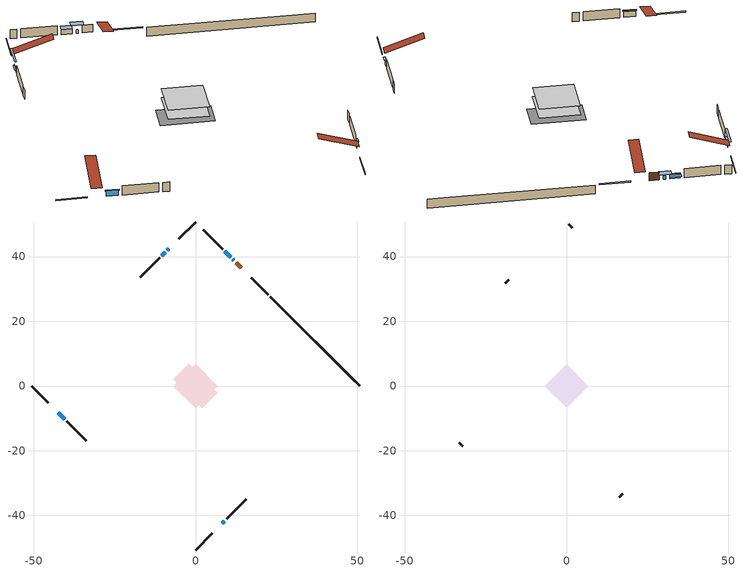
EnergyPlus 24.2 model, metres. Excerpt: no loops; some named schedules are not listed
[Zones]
conditioned space
 floor adiabatic (AdiabaticFloorConstruction): -6.8,0 0,6.8 6.8,0 0,-6.8 z0.34
 floor foundation (Slab1 construction): -6.9,2.16 -2.16,6.9 6.9,-2.16 2.16,-6.9 z-2.02
 wall outside (RimJoist1 construction): 0,-50.67 5.17,-45.49 / -50.67,0 -45.49,-5.17 / 0,50.67 -5.17,45.49 / 22.42,28.24 17.25,33.42 z0.34:0.64
 wall outside (AdiabaticWallConstruction 1): 14.2,36.47 12.53,38.13 z0.34:2.37
 wall outside (AdiabaticWallConstruction): 11.88,38.79 11.51,39.15 z0.34:1.26; -8.22,42.44 -8.66,42 z0.34:0.67; 8.22,-42.44 8.95,-41.72 z0.34:1.97; 10.86,39.81 9.08,41.58 z0.34:1.66; -9.32,41.35 -10.46,40.2 z0.34:0.91; -42.44,-8.23 -40.45,-10.21 z0.34:1.81
 wall outside (Wall1 construction): 9.6,-41.06 15.62,-35.05 / -39.8,-10.87 -33.78,-16.88 / -11.12,39.55 -17.13,33.53 / 8.43,42.24 2.41,48.25 z0.34:2.78
 wall foundation (FoundationWall1 construction): 23.08,27.59,-2.02 23.08,27.59,0.34 47.91,2.76,0.34 47.91,2.76,0.29 50.67,0,0.29 50.67,0,-2.02
 window (WindowConstruction 3): 11.88,38.79 11.52,39.15 z0.34:1.25
 window (WindowConstruction 5): -8.23,42.44 -8.66,42.01 z0.34:0.66
 window (WindowConstruction 4): 8.23,-42.44 8.95,-41.72 z0.34:1.96
 window (WindowConstruction): 10.86,39.81 9.08,41.58 z0.34:1.66
 window (WindowConstruction 1): -9.32,41.35 -10.46,40.2 z0.34:0.91
 window (WindowConstruction 2): -42.44,-8.23 -40.45,-10.21 z0.34:1.81
 door (Door): 14.2,36.47 12.53,38.13 z0.34:2.37
 ceiling adiabatic (AdiabaticFloorConstruction): 0,-6.8 6.8,0 0,6.8 -6.8,0 z0.34
attic - vented
 floor to conditioned space (Floor1 construction Reversed): -6.78,0 0,6.78 6.78,0 0,-6.78 z2.78
 wall outside (Wall2 construction): 16.27,-34.39 17.37,-33.3 / -33.13,-17.54 -32.03,-18.64 / -17.79,32.88 -18.89,31.78 / 1.75,48.91 0.66,50.01 z0.34:2.78
 roof outside (Roof1 construction): 7.57,-43.1,2.78 0.97,-36.5,5.89 -0.77,-38.24,5.89 5.83,-44.84,2.78; -43.1,-7.57,2.78 -36.5,-0.97,5.89 -38.24,0.77,5.89 -44.84,-5.83,2.78; -7.57,43.1,2.78 -0.97,36.5,5.89 0.77,38.24,5.89 -5.83,44.84,2.78; 14.85,35.81,2.78 8.25,29.21,5.89 9.99,27.47,5.89 16.59,34.07,2.78
shading: 10.65,40.01 12.74,37.93 13.81,39 11.73,41.09 z2.47; -10.53,40.14 -6.36,44.31 -6.65,44.6 -10.82,40.43 z3.3; 9.09,-41.58 8.08,-42.58 8.37,-42.87 9.38,-41.87 z2.17; 9.06,41.61 10.88,39.79 11.96,40.86 10.14,42.68 z1.69; -10.6,40.06 -9.18,41.49 -9.47,41.78 -10.89,40.35 z1.11; -40.31,-10.36 -42.58,-8.08 -42.87,-8.37 -40.6,-10.65 z2.01
[Building]
Building 1: Terrain=Suburbs
[Site:Location]
Saskatoon Intl AP_SK: Latitude {deg}=52.17; Longitude {deg}=-106.7; Time Zone {hr}=-6; Elevation {m}=504; Keep Site Location Information=Yes
[Site:GroundTemperature:Shallow]
-3.29371, -5.9198, -6.13011, -4.88389, 0.118965, 5.09852, 9.41553, 12.1502, 12.3826, 10.1583, 5.95142, 1.12462
[Site:WaterMainsTemperature]
Calculation Method=Schedule; Temperature Schedule=mains temperature schedule
[Material] Roughness=Rough; Thermal Absorptance=0.9
Name | Thickness {m} | Conductivity {W/m-K} | Density {kg/m3} | Specific Heat {J/kg-K} | Solar Absorptance | Visible Absorptance
asphalt or fiberglass shingles | 0.00635 | 0.162714 | 1121.4 | 1465.45 | 0.84 | 0.84
ceiling loosefill ins | 0.169333 | 0.0480833 | 16.02 | 1046.75 | 0.7 | 0.7
ceiling stud and cavity | 0.1397 | 0.325149 | 65.682 | 1177.47 | 0.7 | 0.7
concrete 4.0 in. | 0.1016 | 1.803125 | 2242.8 | 837.4 | 0.7 | 0.7
concrete 8.0 in. | 0.2032 | 1.803125 | 2242.8 | 837.4 | 0.7 | 0.7
door material | 0.04445 | 0.0451087 | 512.64 | 1214.23 | 0.7 | 0.7
exterior vertical ins | 0.0454343 | 0.029427 | 32.04 | 1214.23 | 0.7 | 0.7
floor covering | 0.0127 | 0.0433444 | 54.468 | 1339.84 | 0.6 | 0.6
floor rigid ins; wall rigid ins 1 | 0.512978 | 0.029427 | 32.04 | 1214.23 | 0.7 | 0.7
floor stud and cavity | 0.1397 | 1.75129 | 37.0049 | 1207.88 | 0.7 | 0.7
furniture material conditioned space 1 | 0.1524 | 0.115458 | 640.8 | 1214.23 | 0.6 | 0.6
gypsum board | 0.0127 | 0.160291 | 801 | 837.4 | 0.6 | 0.6
gypsum board 1 | 0.0127 | 0.160291 | 801 | 837.4 | 0.7 | 0.7
osb sheathing 0.5 in. | 0.0127 | 0.115458 | 512.64 | 1214.23 | 0.7 | 0.7
osb sheathing 0.75 in. | 0.01905 | 0.115458 | 512.64 | 1214.23 | 0.7 | 0.7
osb sheathing 2.0 in. | 0.0508 | 0.115458 | 512.64 | 1214.23 | 0.7 | 0.7
rim joist rigid ins; wall rigid ins | 0.051816 | 0.029427 | 32.04 | 1214.23 | 0.7 | 0.7
rim joist stud and cavity | 0.0508 | 0.0385912 | 125.044 | 1163.47 | 0.6 | 0.6
wall stud and cavity | 0.1397 | 0.197362 | 139.0536 | 1170.24 | 0.7 | 0.7
wall stud and cavity 1 | 0.0889 | 6.1454 | 50.32683 | 1063.81 | 0.6 | 0.6
wall stud and cavity 2 | 0.0889 | 0.380278 | 52.3479 | 1209.89 | 0.7 | 0.7
wall stud and cavity 3 | 0.0889 | 0.391764 | 83.0341 | 1211.67 | 0.7 | 0.7
wood siding | 0.0254 | 0.102417 | 544.68 | 1172.36 | 0.4 | 0.4
wood siding 1 | 0.00254 | 0.102417 | 544.68 | 1172.36 | 0.4 | 0.4
wood siding 2; wood siding 3; wood siding 4 | 0.0254 | 0.102417 | 544.68 | 1172.36 | 0.7 | 0.7
[WindowMaterial:SimpleGlazingSystem]
Name | U-Factor {W/m2-K} | Solar Heat Gain Coefficient
WindowMaterial | 1.69261 | 0.57
WindowMaterial 1 | 2.421667 | 0.53
WindowMaterial 2 | 1.65854 | 0.57
WindowMaterial 3 | 4.36809 | 0.64
WindowMaterial 4 | 4.15402 | 0.66
WindowMaterial 5 | 3.24952 | 0.43
[Construction]
AdiabaticFloorConstruction: floor stud and cavity, floor rigid ins, osb sheathing 0.75 in., floor covering
AdiabaticWallConstruction: wood siding 3, wall rigid ins 1, wall stud and cavity 2, gypsum board
AdiabaticWallConstruction 1: wood siding 4, wall rigid ins 1, wall stud and cavity 2, gypsum board
Door: door material
Floor1 construction Reversed: gypsum board, ceiling stud and cavity, ceiling loosefill ins
FoundationWall1 construction: concrete 8.0 in., gypsum board 1
furniture construction conditioned space 1: furniture material conditioned space 1
PartitionWallConstruction: gypsum board, wall stud and cavity 3, gypsum board
RimJoist1 construction: wood siding 2, rim joist rigid ins, osb sheathing 2.0 in., rim joist stud and cavity
Roof1 construction: asphalt or fiberglass shingles
Slab1 construction: concrete 4.0 in.
Wall1 construction: wood siding, wall rigid ins, osb sheathing 0.5 in., wall stud and cavity, gypsum board
Wall2 construction: wood siding 1, wall stud and cavity 1
WindowConstruction: WindowMaterial
WindowConstruction 1: WindowMaterial 1
WindowConstruction 2: WindowMaterial 2
WindowConstruction 3: WindowMaterial 3
WindowConstruction 4: WindowMaterial 4
WindowConstruction 5: WindowMaterial 5
[Zone] Multiplier=1; Part of Total Floor Area=Yes
Name | Volume {m3}
attic - vented | 46.4173
conditioned space | 446.2
[Space]
Name | Zone | Volume {m3}
attic - vented 1 | attic - vented | 46.4173
conditioned space 1 | conditioned space | 446.2
[ZoneInfiltration:EffectiveLeakageArea]
infil attic - vented 1: Zone or Space=attic - vented 1; Schedule=Always On Discrete; Effective Air Leakage Area {cm2}=3150.17; Stack Coefficient=0.00038597; Wind Coefficient=1.32739e-05
[ZoneMixing]
whole house fan mix: Zone or Space=attic - vented; Schedule=Always On Continuous; Design Flow Rate Calculation Method=Flow/Zone; Design Flow Rate {m3/s}=0; Source Zone or Space=conditioned space
[SurfaceProperty:ExposedFoundationPerimeter]
Slab1: Exposed Perimeter Calculation Method=TotalExposedPerimeter; Total Exposed Perimeter {m}=39.015
[InternalMass] Zone or ZoneList=conditioned space; Space or SpaceList=conditioned space 1
Name | Construction | Surface Area {m2}
furniture mass conditioned space 1 | furniture construction conditioned space 1 | 71.3761
partition wall mass | PartitionWallConstruction | 178.44
[Lights]
interior lighting: Zone or ZoneList or Space or SpaceList=conditioned space 1; Schedule=interior lighting schedule; Design Level Calculation Method=LightingLevel; Lighting Level {W}=343.2; Return Air Fraction=0; Fraction Radiant=0.6; Fraction Visible=0.2; Fraction Replaceable=1
[People]
occupants: Zone or ZoneList or Space or SpaceList=conditioned space 1; Number of People Schedule=occupants schedule; Number of People Calculation Method=People; Number of People=3; Fraction Radiant=0.314171; Sensible Heat Fraction=0.56303; Activity Level Schedule=occupants activity schedule; Carbon Dioxide Generation Rate {m3/s-W}=0; Enable ASHRAE 55 Comfort Warnings=No; Mean Radiant Temperature Calculation Type=EnclosureAveraged
[ElectricEquipment] Zone or ZoneList or Space or SpaceList=conditioned space 1; Design Level Calculation Method=EquipmentLevel
Name | Schedule | Design Level {W} | Fraction Latent | Fraction Radiant | Fraction Lost
clothes dryer | clothes dryer schedule | 140.772 | 0.015 | 0.081 | 0.85
clothes washer | clothes washer schedule | 32.1985 | 0.03 | 0.162 | 0.7
cooking range | cooking range schedule | 215.147 | 0.08 | 0.432 | 0.2
dishwasher | dishwasher schedule | 66.8632 | 0.3 | 0.18 | 0.4
fridge | fridge schedule | 72.9452 | 0 | 0.6 | 0
mech vent house fan | mech vent house fan schedule | 11.8 | 0 | 0 | 1
mech vent house fan cfis | mech vent house fan cfis schedule | 0 | 0 | 0 | 0
misc plug loads | misc plug loads schedule | 494.7 | 0.045 | 0.513 | 0.1
whole house fan | Always On Discrete | 0 | 0 | 0 | 1
[OtherEquipment] Zone or ZoneList or Space or SpaceList=conditioned space 1; Design Level Calculation Method=EquipmentLevel
Name | Fuel Type | Schedule | Design Level {W} | Fraction Latent | Fraction Radiant | Fraction Lost
clothes dryer 1 | Electricity | clothes dryer schedule | 0 | 0.015 | 0.081 | 0.85
cooking range 1 | Electricity | cooking range schedule | 0 | 0.08 | 0.432 | 0.2
general water use latent | None | general water use schedule | 62.594 | 1 | 0 | 0
general water use sensible | None | general water use schedule | -61.6891 | 0 | 0.6 | 0
mech vent house fan latent load | None | Always On Discrete | 0 | 1 | 0 | 0
mech vent house fan sensible load | None | Always On Discrete | 0 | 0 | 0 | 0
water heater energy adjustment1 | NaturalGas | Always On Discrete | 0.01 | 0 | 0 | 1
[ZoneInfiltration:DesignFlowRate] Zone or ZoneList or Space or SpaceList=conditioned space 1; Schedule=Always On Discrete; Design Flow Rate Calculation Method=Flow/Zone; Design Flow Rate {m3/s}=0
infil flow; natural vent flow; whole house fan flow
[AvailabilityManager:Scheduled]
central ac and furnace airloop Availability Manager: Schedule=Always On Discrete
[Foundation:Kiva]
Foundation Kiva 1: Initial Indoor Air Temperature {C}=21; Wall Height Above Grade {m}=0.340004; Wall Depth Below Slab {m}=0.2032; Custom Block Material Name 1=exterior vertical ins; Custom Block Depth 1 {m}=2.36001; Custom Block X Position 1 {m}=0.2159; Custom Block Z Position 1 {m}=0
[Foundation:Kiva:Settings]
Soil Conductivity {W/m-K}=0.849921; Soil Density {kg/m3}=1842.3; Soil Specific Heat {J/kg-K}=418.7; Ground Solar Absorptivity=0.9; Ground Thermal Absorptivity=0.9; Ground Surface Roughness {m}=0.03; Far-Field Width {m}=40; Deep-Ground Boundary Condition=ZeroFlux; Deep-Ground Depth {m}=40; Minimum Cell Dimension {m}=0.2; Maximum Cell Growth Coefficient=3; Simulation Timestep=Timestep
[Exterior:Lights]
exterior lighting: Schedule=exterior lighting schedule; Design Level {W}=75.6
[EnergyManagementSystem:GlobalVariable]
central_ac_and_furnace_airloop_Fan_RTF
infil_program_Qfan
infil_program_Qinf
natural_vent_program_Qnv
natural_vent_program_Qwhf
[EnergyManagementSystem:Sensor]
Name | Output:Variable or Output:Meter Index Key | Output:Variable or Output:Meter
airflow_gain | infil flow | Infiltration Sensible Heat Gain Energy
airflow_gain_1 | natural vent flow | Infiltration Sensible Heat Gain Energy
airflow_gain_2 | whole house fan flow | Infiltration Sensible Heat Gain Energy
airflow_loss | infil flow | Infiltration Sensible Heat Loss Energy
airflow_loss_1 | natural vent flow | Infiltration Sensible Heat Loss Energy
airflow_loss_2 | whole house fan flow | Infiltration Sensible Heat Loss Energy
clg_load_cond |  | Cooling:EnergyTransfer:Zone:CONDITIONED SPACE
clg_sp_s; clg_sp_s_1 | cooling setpoint | Schedule Value
clothes_dryer_exhaust_0_sch_s | clothes dryer exhaust 0 schedule | Schedule Value
cool_season | cooling season schedule | Schedule Value
htg_load_cond |  | Heating:EnergyTransfer:Zone:CONDITIONED SPACE
htg_sp_s; htg_sp_s_1 | heating setpoint | Schedule Value
ig_ee_conv | clothes dryer | Electric Equipment Convective Heating Energy
ig_ee_conv_2 | cooking range | Electric Equipment Convective Heating Energy
ig_ee_conv_4 | fridge | Electric Equipment Convective Heating Energy
ig_ee_conv_5 | misc plug loads | Electric Equipment Convective Heating Energy
ig_ee_conv_6 | whole house fan | Electric Equipment Convective Heating Energy
ig_ee_rad | clothes dryer | Electric Equipment Radiant Heating Energy
ig_ee_rad_2 | cooking range | Electric Equipment Radiant Heating Energy
ig_ee_rad_4 | fridge | Electric Equipment Radiant Heating Energy
ig_ee_rad_5 | misc plug loads | Electric Equipment Radiant Heating Energy
ig_ee_rad_6 | whole house fan | Electric Equipment Radiant Heating Energy
ig_lgt_conv | interior lighting | Lights Convective Heating Energy
ig_lgt_rad | interior lighting | Lights Radiant Heating Energy
ig_lgt_vis | interior lighting | Lights Visible Radiation Heating Energy
ig_oe_conv | clothes dryer 1 | Other Equipment Convective Heating Energy
ig_oe_conv_1 | cooking range 1 | Other Equipment Convective Heating Energy
ig_oe_conv_2 | general water use latent | Other Equipment Convective Heating Energy
ig_oe_conv_3 | general water use sensible | Other Equipment Convective Heating Energy
ig_oe_conv_4 | water heater energy adjustment1 | Other Equipment Convective Heating Energy
ig_oe_rad | clothes dryer 1 | Other Equipment Radiant Heating Energy
ig_oe_rad_1 | cooking range 1 | Other Equipment Radiant Heating Energy
ig_oe_rad_2 | general water use latent | Other Equipment Radiant Heating Energy
ig_oe_rad_3 | general water use sensible | Other Equipment Radiant Heating Energy
ig_oe_rad_4 | water heater energy adjustment1 | Other Equipment Radiant Heating Energy
ig_ppl_conv | occupants | People Convective Heating Energy
ig_ppl_rad | occupants | People Radiant Heating Energy
im_conv | furniture mass conditioned space 1 | Surface Inside Face Convection Heat Gain Energy
im_conv_1 | partition wall mass | Surface Inside Face Convection Heat Gain Energy
im_ig | furniture mass conditioned space 1 | Surface Inside Face Internal Gains Radiation Heat Gain Energy
im_ig_1 | partition wall mass | Surface Inside Face Internal Gains Radiation Heat Gain Energy
im_lgt | furniture mass conditioned space 1 | Surface Inside Face Lights Radiation Heat Gain Energy
im_lgt_1 | partition wall mass | Surface Inside Face Lights Radiation Heat Gain Energy
im_sol | furniture mass conditioned space 1 | Surface Inside Face Solar Radiation Heat Gain Energy
im_sol_1 | partition wall mass | Surface Inside Face Solar Radiation Heat Gain Energy
im_surf | furniture mass conditioned space 1 | Surface Inside Face Net Surface Thermal Radiation Heat Gain Energy
im_surf_1 | partition wall mass | Surface Inside Face Net Surface Thermal Radiation Heat Gain Energy
mv_conv | mech vent house fan | Electric Equipment Convective Heating Energy
mv_conv_1 | mech vent house fan cfis | Electric Equipment Convective Heating Energy
mv_conv_2 | mech vent house fan latent load | Other Equipment Convective Heating Energy
mv_conv_3 | mech vent house fan sensible load | Other Equipment Convective Heating Energy
mv_rad | mech vent house fan | Electric Equipment Radiant Heating Energy
mv_rad_1 | mech vent house fan cfis | Electric Equipment Radiant Heating Energy
mv_rad_2 | mech vent house fan latent load | Other Equipment Radiant Heating Energy
mv_rad_3 | mech vent house fan sensible load | Other Equipment Radiant Heating Energy
natural_vent_s | natural vent schedule | Schedule Value
out_pb_s |  | Site Outdoor Air Barometric Pressure
out_wt_s |  | Site Outdoor Air Humidity Ratio
site_vw_s |  | Site Wind Speed
ss_back_out | Window1 | Surface Window Shortwave from Zone Back Out Window Heat Transfer Rate
ss_back_out_1 | Window11 | Surface Window Shortwave from Zone Back Out Window Heat Transfer Rate
ss_back_out_2 | Window2 | Surface Window Shortwave from Zone Back Out Window Heat Transfer Rate
ss_back_out_3 | Window4 | Surface Window Shortwave from Zone Back Out Window Heat Transfer Rate
ss_back_out_4 | Window6 | Surface Window Shortwave from Zone Back Out Window Heat Transfer Rate
ss_back_out_5 | Window9 | Surface Window Shortwave from Zone Back Out Window Heat Transfer Rate
ss_conv | Door1 | Surface Inside Face Convection Heat Gain Energy
ss_conv_1 | Window1 | Surface Inside Face Convection Heat Gain Energy
ss_conv_2 | Window11 | Surface Inside Face Convection Heat Gain Energy
ss_conv_3 | Window2 | Surface Inside Face Convection Heat Gain Energy
ss_conv_4 | Window4 | Surface Inside Face Convection Heat Gain Energy
ss_conv_5 | Window6 | Surface Inside Face Convection Heat Gain Energy
ss_conv_6 | Window9 | Surface Inside Face Convection Heat Gain Energy
ss_ig | Door1 | Surface Inside Face Internal Gains Radiation Heat Gain Energy
ss_ig_1 | Window1 | Surface Inside Face Internal Gains Radiation Heat Gain Energy
ss_ig_2 | Window11 | Surface Inside Face Internal Gains Radiation Heat Gain Energy
ss_ig_3 | Window2 | Surface Inside Face Internal Gains Radiation Heat Gain Energy
ss_ig_4 | Window4 | Surface Inside Face Internal Gains Radiation Heat Gain Energy
ss_ig_5 | Window6 | Surface Inside Face Internal Gains Radiation Heat Gain Energy
ss_ig_6 | Window9 | Surface Inside Face Internal Gains Radiation Heat Gain Energy
ss_lgt | Door1 | Surface Inside Face Lights Radiation Heat Gain Energy
ss_sol | Door1 | Surface Inside Face Solar Radiation Heat Gain Energy
ss_surf | Door1 | Surface Inside Face Net Surface Thermal Radiation Heat Gain Energy
ss_surf_1 | Window1 | Surface Inside Face Net Surface Thermal Radiation Heat Gain Energy
ss_surf_2 | Window11 | Surface Inside Face Net Surface Thermal Radiation Heat Gain Energy
ss_surf_3 | Window2 | Surface Inside Face Net Surface Thermal Radiation Heat Gain Energy
ss_surf_4 | Window4 | Surface Inside Face Net Surface Thermal Radiation Heat Gain Energy
ss_surf_5 | Window6 | Surface Inside Face Net Surface Thermal Radiation Heat Gain Energy
ss_surf_6 | Window9 | Surface Inside Face Net Surface Thermal Radiation Heat Gain Energy
ss_trans_in | Window1 | Surface Window Transmitted Solar Radiation Rate
ss_trans_in_1 | Window11 | Surface Window Transmitted Solar Radiation Rate
ss_trans_in_2 | Window2 | Surface Window Transmitted Solar Radiation Rate
ss_trans_in_3 | Window4 | Surface Window Transmitted Solar Radiation Rate
ss_trans_in_4 | Window6 | Surface Window Transmitted Solar Radiation Rate
ss_trans_in_5 | Window9 | Surface Window Transmitted Solar Radiation Rate
ss_trans_out | Window1 | Surface Inside Face Initial Transmitted Diffuse Transmitted Out Window Solar Radiation Rate
ss_trans_out_1 | Window11 | Surface Inside Face Initial Transmitted Diffuse Transmitted Out Window Solar Radiation Rate
ss_trans_out_2 | Window2 | Surface Inside Face Initial Transmitted Diffuse Transmitted Out Window Solar Radiation Rate
ss_trans_out_3 | Window4 | Surface Inside Face Initial Transmitted Diffuse Transmitted Out Window Solar Radiation Rate
ss_trans_out_4 | Window6 | Surface Inside Face Initial Transmitted Diffuse Transmitted Out Window Solar Radiation Rate
ss_trans_out_5 | Window9 | Surface Inside Face Initial Transmitted Diffuse Transmitted Out Window Solar Radiation Rate
s_conv | Floor1 | Surface Inside Face Convection Heat Gain Energy
s_conv_1 | FoundationWall1 | Surface Inside Face Convection Heat Gain Energy
s_conv_10 | Wall1:225 | Surface Inside Face Convection Heat Gain Energy
s_conv_11 | Wall1:315 | Surface Inside Face Convection Heat Gain Energy
s_conv_12 | Wall1:45 | Surface Inside Face Convection Heat Gain Energy
s_conv_2 | inferred conditioned ceiling | Surface Inside Face Convection Heat Gain Energy
s_conv_3 | inferred conditioned floor | Surface Inside Face Convection Heat Gain Energy
s_conv_4 | RimJoist1:135 | Surface Inside Face Convection Heat Gain Energy
s_conv_5 | RimJoist1:225 | Surface Inside Face Convection Heat Gain Energy
s_conv_6 | RimJoist1:315 | Surface Inside Face Convection Heat Gain Energy
s_conv_7 | RimJoist1:45 | Surface Inside Face Convection Heat Gain Energy
s_conv_8 | Slab1 | Surface Inside Face Convection Heat Gain Energy
s_conv_9 | Wall1:135 | Surface Inside Face Convection Heat Gain Energy
s_ig | Floor1 | Surface Inside Face Internal Gains Radiation Heat Gain Energy
s_ig_1 | FoundationWall1 | Surface Inside Face Internal Gains Radiation Heat Gain Energy
s_ig_10 | Wall1:225 | Surface Inside Face Internal Gains Radiation Heat Gain Energy
s_ig_11 | Wall1:315 | Surface Inside Face Internal Gains Radiation Heat Gain Energy
s_ig_12 | Wall1:45 | Surface Inside Face Internal Gains Radiation Heat Gain Energy
s_ig_2 | inferred conditioned ceiling | Surface Inside Face Internal Gains Radiation Heat Gain Energy
s_ig_3 | inferred conditioned floor | Surface Inside Face Internal Gains Radiation Heat Gain Energy
s_ig_4 | RimJoist1:135 | Surface Inside Face Internal Gains Radiation Heat Gain Energy
s_ig_5 | RimJoist1:225 | Surface Inside Face Internal Gains Radiation Heat Gain Energy
s_ig_6 | RimJoist1:315 | Surface Inside Face Internal Gains Radiation Heat Gain Energy
s_ig_7 | RimJoist1:45 | Surface Inside Face Internal Gains Radiation Heat Gain Energy
s_ig_8 | Slab1 | Surface Inside Face Internal Gains Radiation Heat Gain Energy
s_ig_9 | Wall1:135 | Surface Inside Face Internal Gains Radiation Heat Gain Energy
s_lgt | Floor1 | Surface Inside Face Lights Radiation Heat Gain Energy
s_lgt_1 | FoundationWall1 | Surface Inside Face Lights Radiation Heat Gain Energy
s_lgt_10 | Wall1:225 | Surface Inside Face Lights Radiation Heat Gain Energy
s_lgt_11 | Wall1:315 | Surface Inside Face Lights Radiation Heat Gain Energy
s_lgt_12 | Wall1:45 | Surface Inside Face Lights Radiation Heat Gain Energy
s_lgt_2 | inferred conditioned ceiling | Surface Inside Face Lights Radiation Heat Gain Energy
s_lgt_3 | inferred conditioned floor | Surface Inside Face Lights Radiation Heat Gain Energy
s_lgt_4 | RimJoist1:135 | Surface Inside Face Lights Radiation Heat Gain Energy
s_lgt_5 | RimJoist1:225 | Surface Inside Face Lights Radiation Heat Gain Energy
s_lgt_6 | RimJoist1:315 | Surface Inside Face Lights Radiation Heat Gain Energy
s_lgt_7 | RimJoist1:45 | Surface Inside Face Lights Radiation Heat Gain Energy
s_lgt_8 | Slab1 | Surface Inside Face Lights Radiation Heat Gain Energy
s_lgt_9 | Wall1:135 | Surface Inside Face Lights Radiation Heat Gain Energy
s_sol | Floor1 | Surface Inside Face Solar Radiation Heat Gain Energy
s_sol_1 | FoundationWall1 | Surface Inside Face Solar Radiation Heat Gain Energy
s_sol_10 | Wall1:225 | Surface Inside Face Solar Radiation Heat Gain Energy
s_sol_11 | Wall1:315 | Surface Inside Face Solar Radiation Heat Gain Energy
s_sol_12 | Wall1:45 | Surface Inside Face Solar Radiation Heat Gain Energy
s_sol_2 | inferred conditioned ceiling | Surface Inside Face Solar Radiation Heat Gain Energy
s_sol_3 | inferred conditioned floor | Surface Inside Face Solar Radiation Heat Gain Energy
s_sol_4 | RimJoist1:135 | Surface Inside Face Solar Radiation Heat Gain Energy
s_sol_5 | RimJoist1:225 | Surface Inside Face Solar Radiation Heat Gain Energy
s_sol_6 | RimJoist1:315 | Surface Inside Face Solar Radiation Heat Gain Energy
s_sol_7 | RimJoist1:45 | Surface Inside Face Solar Radiation Heat Gain Energy
s_sol_8 | Slab1 | Surface Inside Face Solar Radiation Heat Gain Energy
s_sol_9 | Wall1:135 | Surface Inside Face Solar Radiation Heat Gain Energy
s_surf | Floor1 | Surface Inside Face Net Surface Thermal Radiation Heat Gain Energy
s_surf_1 | FoundationWall1 | Surface Inside Face Net Surface Thermal Radiation Heat Gain Energy
s_surf_10 | Wall1:225 | Surface Inside Face Net Surface Thermal Radiation Heat Gain Energy
s_surf_11 | Wall1:315 | Surface Inside Face Net Surface Thermal Radiation Heat Gain Energy
s_surf_12 | Wall1:45 | Surface Inside Face Net Surface Thermal Radiation Heat Gain Energy
s_surf_2 | inferred conditioned ceiling | Surface Inside Face Net Surface Thermal Radiation Heat Gain Energy
s_surf_3 | inferred conditioned floor | Surface Inside Face Net Surface Thermal Radiation Heat Gain Energy
s_surf_4 | RimJoist1:135 | Surface Inside Face Net Surface Thermal Radiation Heat Gain Energy
s_surf_5 | RimJoist1:225 | Surface Inside Face Net Surface Thermal Radiation Heat Gain Energy
s_surf_6 | RimJoist1:315 | Surface Inside Face Net Surface Thermal Radiation Heat Gain Energy
s_surf_7 | RimJoist1:45 | Surface Inside Face Net Surface Thermal Radiation Heat Gain Energy
s_surf_8 | Slab1 | Surface Inside Face Net Surface Thermal Radiation Heat Gain Energy
s_surf_9 | Wall1:135 | Surface Inside Face Net Surface Thermal Radiation Heat Gain Energy
[EnergyManagementSystem:Actuator]
Name | Actuated Component Unique | Actuated Component Type | Actuated Component Control Type
fridge_schedule_act | fridge schedule | Schedule:Constant | Schedule Value
infil_flow_act | infil flow | Zone Infiltration | Air Exchange Flow Rate
mech_vent_house_fan_cfis_act | mech vent house fan cfis | ElectricEquipment | Electricity Rate
mech_vent_house_fan_latent_load_act | mech vent house fan latent load | OtherEquipment | Power Level
mech_vent_house_fan_sensible_load_act | mech vent house fan sensible load | OtherEquipment | Power Level
natural_vent_flow_act | natural vent flow | Zone Infiltration | Air Exchange Flow Rate
water_heater_ec_adj_act | water heater energy adjustment1 | OtherEquipment | Power Level
whole_house_fan_act | whole house fan | ElectricEquipment | Electricity Rate
whole_house_fan_flow_act | whole house fan flow | Zone Infiltration | Air Exchange Flow Rate
whole_house_fan_mix_act | whole house fan mix | ZoneMixing | Air Exchange Flow Rate
